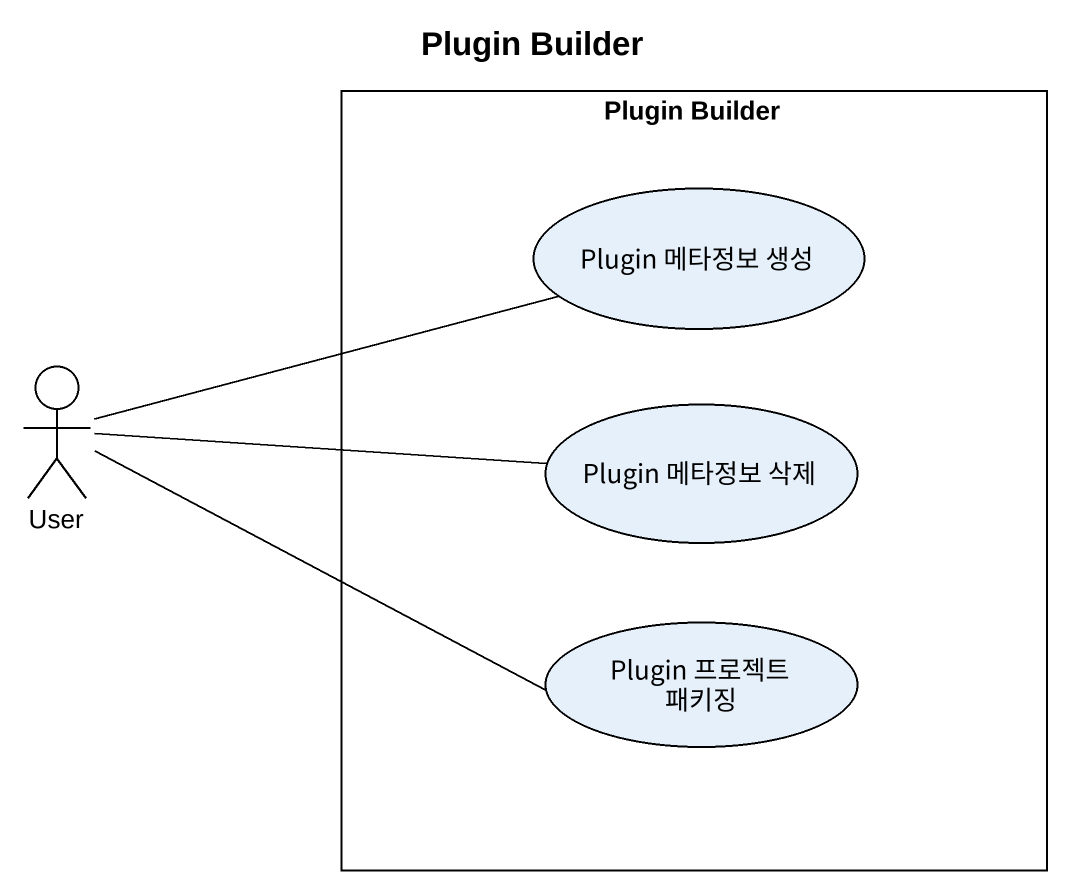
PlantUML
@startuml
title Plugin Builder
rectangle "Plugin Builder" as Plugin_Builder {
  usecase "Plugin 메타정보 생성" as Plugin_메타정보_생성
  usecase "Plugin 메타정보 삭제" as Plugin_메타정보_삭제
  usecase "Plugin 프로젝트 패키징" as Plugin_프로젝트_패키징
}
actor User
User -right- Plugin_메타정보_생성
User -right- Plugin_메타정보_삭제
User -right- Plugin_프로젝트_패키징
@enduml
